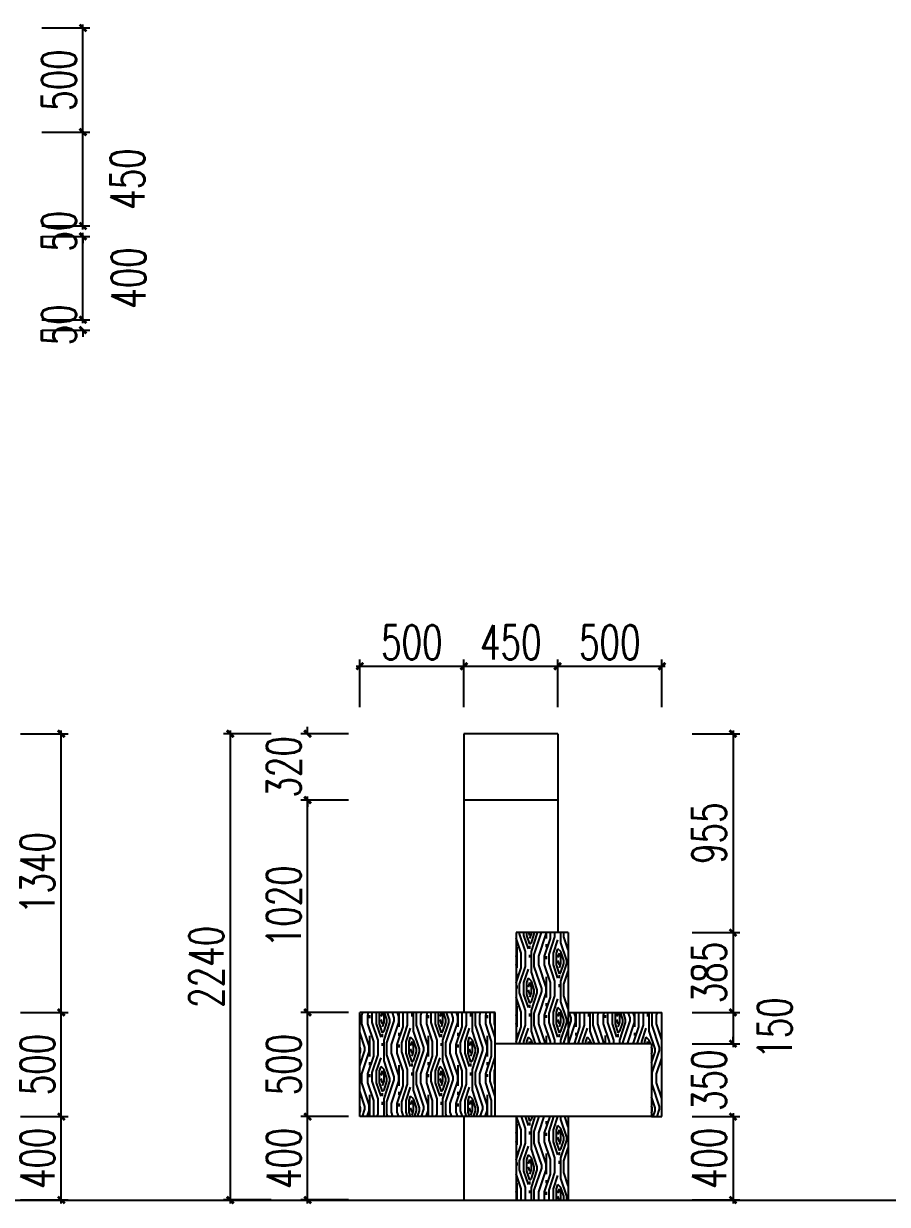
# Model space of a CAD drawing. Header units: millimetres. Extents: x 5625199 to 7433318, y -3316392 to -2552493.
# Drawn here: x 5952456 to 5956601, y -2699749 to -2694082 of the extents above; entities that cross this region are included whole.
import ezdxf

# ---------------------------------------------------------------- set-up
doc = ezdxf.new("R2010")
doc.units = ezdxf.units.MM
doc.header["$PDMODE"] = 35
doc.header["$PDSIZE"] = -10
doc.layers.add('155', color=155, linetype='Continuous')
doc.styles.add('标注-尺寸', font='simplex.shx', dxfattribs={"width": 0.7})
doc.dimstyles.new('MS55', dxfattribs={"dimscale": 0, "dimtxt": 5, "dimasz": 1, "dimexe": 1, "dimexo": 0.8, "dimgap": 1, "dimtad": 1, "dimdec": 0, "dimrnd": 5, "dimdsep": 46, "dimtxsty": '标注-尺寸', "dimblk": 'ARCHTICK', "dimcen": 0, "dimdle": 0.5, "dimclrd": 256, "dimclre": 256, "dimclrt": 50, "dimadec": 0, "dimazin": 0, "dimtfac": 1, "dimtdec": 0, "dimtix": 1, "dimtofl": 0, "dimtmove": 2, "dimatfit": 3, "dimldrblk": 'jt2', "dimfxl": 6, "dimfxlon": 1, "dimtvp": 1, "dimtolj": 1, "dimtzin": 0, "dimarcsym": 0})

# ---------------------------------------------------------------- blocks, each defined once
blk = doc.blocks.new('_ArchTick')
at = {"color": 0, "linetype": 'ByBlock', "const_width": 0.4}
blk.add_lwpolyline([(-0.5, -0.5), (0.5, 0.5)], dxfattribs=at)
blk = doc.blocks.new('*D937')
at = {"layer": '155', "lineweight": -2, "ltscale": 500, "transparency": 16777216}
for p, q in [((5952440.5, -2699328), (5952669.8, -2699328)), ((5952637.1, -2699744.4), (5952637.1, -2699311.7)), ((5952440.5, -2699728), (5952669.8, -2699728))]:
    blk.add_line(p, q, dxfattribs=at)
at = {"layer": 'Defpoints', "color": 0, "transparency": 16777216}
for p in [(5951852.1, -2699328), (5952637.1, -2699328), (5951852.1, -2699728)]:
    blk.add_point(p, dxfattribs=at)
at = {"layer": '155', "linetype": 'ByBlock', "lineweight": -2, "transparency": 16777216, "xscale": 32.76841990261787, "yscale": 32.76841990261787, "zscale": 32.76841990261787}
for p, rotation in [((5952637.1, -2699328), 90), ((5952637.1, -2699728), 270)]:
    blk.add_blockref('_ArchTick', p, dxfattribs=dict(at, rotation=rotation))
at = {"layer": '155', "color": 50, "ltscale": 500, "transparency": 16777216, "insert": (5952522.4, -2699528), "char_height": 163.84, "attachment_point": 5, "rotation": 90, "style": '标注-尺寸'}
blk.add_mtext('\\A1;400', dxfattribs=at)
blk = doc.blocks.new('jt2')
at = {"ltscale": 0.1}
blk.add_line((0, 0), (-1, 0), dxfattribs=at)
at = {"color": 6, "ltscale": 0.1}
blk.add_lwpolyline([(-1.22, 1.26), (-0.72, 1.5), (0.02, 0), (-0.72, -1.5), (-1.22, -1.26), (0, 0), (-1.22, 1.26)], dxfattribs=at)
blk = doc.blocks.new('*D938')
at = {"layer": '155', "lineweight": -2, "ltscale": 500, "transparency": 16777216}
for p, q in [((5952440.5, -2698828), (5952669.8, -2698828)), ((5952637.1, -2699344.4), (5952637.1, -2698811.7)), ((5952440.5, -2699328), (5952669.8, -2699328))]:
    blk.add_line(p, q, dxfattribs=at)
at = {"layer": 'Defpoints', "color": 0, "transparency": 16777216}
for p in [(5952045.9, -2698828), (5952637.1, -2698828), (5951852.1, -2699328)]:
    blk.add_point(p, dxfattribs=at)
at = {"layer": '155', "linetype": 'ByBlock', "lineweight": -2, "transparency": 16777216, "xscale": 32.76841990261787, "yscale": 32.76841990261787, "zscale": 32.76841990261787}
for p, rotation in [((5952637.1, -2698828), 90), ((5952637.1, -2699328), 270)]:
    blk.add_blockref('_ArchTick', p, dxfattribs=dict(at, rotation=rotation))
at = {"layer": '155', "color": 50, "ltscale": 500, "transparency": 16777216, "insert": (5952522.4, -2699078), "char_height": 163.84, "attachment_point": 5, "rotation": 90, "style": '标注-尺寸'}
blk.add_mtext('\\A1;500', dxfattribs=at)
blk = doc.blocks.new('*D939')
at = {"layer": '155', "lineweight": -2, "ltscale": 500, "transparency": 16777216}
for p, q in [((5952637.1, -2698844.4), (5952637.1, -2697474)), ((5952440.5, -2697490.3), (5952669.8, -2697490.3)), ((5952440.5, -2698828), (5952669.8, -2698828))]:
    blk.add_line(p, q, dxfattribs=at)
at = {"layer": 'Defpoints', "color": 0, "transparency": 16777216}
for p in [(5949614.4, -2697490.3), (5952637.1, -2697490.3), (5952045.9, -2698828)]:
    blk.add_point(p, dxfattribs=at)
at = {"layer": '155', "linetype": 'ByBlock', "lineweight": -2, "transparency": 16777216, "xscale": 32.76841990261787, "yscale": 32.76841990261787, "zscale": 32.76841990261787}
for p, rotation in [((5952637.1, -2697490.3), 90), ((5952637.1, -2698828), 270)]:
    blk.add_blockref('_ArchTick', p, dxfattribs=dict(at, rotation=rotation))
at = {"layer": '155', "color": 50, "ltscale": 500, "transparency": 16777216, "insert": (5952522.4, -2698159.2), "char_height": 163.84, "attachment_point": 5, "rotation": 90, "style": '标注-尺寸'}
blk.add_mtext('\\A1;1340', dxfattribs=at)
blk = doc.blocks.new('*D959')
at = {"layer": '155', "lineweight": -2, "ltscale": 500, "transparency": 16777216}
for p, q in [((5952740.9, -2695503.1), (5952740.9, -2695470.3)), ((5952544.3, -2695503.1), (5952773.7, -2695503.1)), ((5952544.3, -2695553.1), (5952773.7, -2695553.1)), ((5952740.9, -2695553.1), (5952740.9, -2695585.9))]:
    blk.add_line(p, q, dxfattribs=at)
at = {"layer": 'Defpoints', "color": 0, "transparency": 16777216}
for p in [(5950830.4, -2695503.1), (5950830.4, -2695553.1), (5952740.9, -2695503.1)]:
    blk.add_point(p, dxfattribs=at)
at = {"layer": '155', "linetype": 'ByBlock', "lineweight": -2, "transparency": 16777216, "xscale": 32.76841990261786, "yscale": 32.76841990261786, "zscale": 32.76841990261786}
for p, rotation in [((5952740.9, -2695503.1), 270), ((5952740.9, -2695553.1), 90)]:
    blk.add_blockref('_ArchTick', p, dxfattribs=dict(at, rotation=rotation))
at = {"layer": '155', "color": 50, "ltscale": 500, "transparency": 16777216, "insert": (5952626.2, -2695528.1), "char_height": 163.84, "attachment_point": 5, "rotation": 90, "style": '标注-尺寸'}
blk.add_mtext('\\A1;50', dxfattribs=at)
blk = doc.blocks.new('*D960')
at = {"layer": '155', "lineweight": -2, "ltscale": 500, "transparency": 16777216}
for p, q in [((5952740.9, -2695519.5), (5952740.9, -2695086.7)), ((5952544.3, -2695103.1), (5952773.7, -2695103.1)), ((5952544.3, -2695503.1), (5952773.7, -2695503.1))]:
    blk.add_line(p, q, dxfattribs=at)
at = {"layer": 'Defpoints', "color": 0, "transparency": 16777216}
for p in [(5950109.4, -2695103.1), (5952740.9, -2695103.1), (5950830.4, -2695503.1)]:
    blk.add_point(p, dxfattribs=at)
at = {"layer": '155', "linetype": 'ByBlock', "lineweight": -2, "transparency": 16777216, "xscale": 32.76841990261786, "yscale": 32.76841990261786, "zscale": 32.76841990261786}
for p, rotation in [((5952740.9, -2695103.1), 90), ((5952740.9, -2695503.1), 270)]:
    blk.add_blockref('_ArchTick', p, dxfattribs=dict(at, rotation=rotation))
at = {"layer": '155', "color": 50, "ltscale": 500, "transparency": 16777216, "insert": (5952959.8, -2695303.1), "char_height": 163.84, "attachment_point": 5, "rotation": 90, "style": '标注-尺寸'}
blk.add_mtext('\\A1;400', dxfattribs=at)
blk = doc.blocks.new('*D961')
at = {"layer": '155', "lineweight": -2, "ltscale": 500, "transparency": 16777216}
for p, q in [((5952740.9, -2695053.1), (5952740.9, -2695020.3)), ((5952544.3, -2695053.1), (5952773.7, -2695053.1)), ((5952544.3, -2695103.1), (5952773.7, -2695103.1)), ((5952740.9, -2695103.1), (5952740.9, -2695135.9))]:
    blk.add_line(p, q, dxfattribs=at)
at = {"layer": 'Defpoints', "color": 0, "transparency": 16777216}
for p in [(5950124.2, -2695053.1), (5952740.9, -2695053.1), (5950109.4, -2695103.1)]:
    blk.add_point(p, dxfattribs=at)
at = {"layer": '155', "linetype": 'ByBlock', "lineweight": -2, "transparency": 16777216, "xscale": 32.76841990261786, "yscale": 32.76841990261786, "zscale": 32.76841990261786}
for p, rotation in [((5952740.9, -2695053.1), 270), ((5952740.9, -2695103.1), 90)]:
    blk.add_blockref('_ArchTick', p, dxfattribs=dict(at, rotation=rotation))
at = {"layer": '155', "color": 50, "ltscale": 500, "transparency": 16777216, "insert": (5952626.2, -2695078.1), "char_height": 163.84, "attachment_point": 5, "rotation": 90, "style": '标注-尺寸'}
blk.add_mtext('\\A1;50', dxfattribs=at)
blk = doc.blocks.new('*D962')
at = {"layer": '155', "lineweight": -2, "ltscale": 500, "transparency": 16777216}
for p, q in [((5952740.9, -2695069.5), (5952740.9, -2694586.7)), ((5952544.3, -2694603.1), (5952773.7, -2694603.1)), ((5952544.3, -2695053.1), (5952773.7, -2695053.1))]:
    blk.add_line(p, q, dxfattribs=at)
at = {"layer": 'Defpoints', "color": 0, "transparency": 16777216}
for p in [(5950331.8, -2694603.1), (5952740.9, -2694603.1), (5950124.2, -2695053.1)]:
    blk.add_point(p, dxfattribs=at)
at = {"layer": '155', "linetype": 'ByBlock', "lineweight": -2, "transparency": 16777216, "xscale": 32.76841990261786, "yscale": 32.76841990261786, "zscale": 32.76841990261786}
for p, rotation in [((5952740.9, -2694603.1), 90), ((5952740.9, -2695053.1), 270)]:
    blk.add_blockref('_ArchTick', p, dxfattribs=dict(at, rotation=rotation))
at = {"layer": '155', "color": 50, "ltscale": 500, "transparency": 16777216, "insert": (5952954.9, -2694828.1), "char_height": 163.84, "attachment_point": 5, "rotation": 90, "style": '标注-尺寸'}
blk.add_mtext('\\A1;450', dxfattribs=at)
blk = doc.blocks.new('*D963')
at = {"layer": '155', "lineweight": -2, "ltscale": 500, "transparency": 16777216}
for p, q in [((5952544.3, -2694103.1), (5952773.7, -2694103.1)), ((5952740.9, -2694619.5), (5952740.9, -2694086.7)), ((5952544.3, -2694603.1), (5952773.7, -2694603.1))]:
    blk.add_line(p, q, dxfattribs=at)
at = {"layer": 'Defpoints', "color": 0, "transparency": 16777216}
for p in [(5950331.8, -2694103.1), (5952740.9, -2694103.1), (5950331.8, -2694603.1)]:
    blk.add_point(p, dxfattribs=at)
at = {"layer": '155', "linetype": 'ByBlock', "lineweight": -2, "transparency": 16777216, "xscale": 32.76841990261786, "yscale": 32.76841990261786, "zscale": 32.76841990261786}
for p, rotation in [((5952740.9, -2694103.1), 90), ((5952740.9, -2694603.1), 270)]:
    blk.add_blockref('_ArchTick', p, dxfattribs=dict(at, rotation=rotation))
at = {"layer": '155', "color": 50, "ltscale": 500, "transparency": 16777216, "insert": (5952626.2, -2694353.1), "char_height": 163.84, "attachment_point": 5, "rotation": 90, "style": '标注-尺寸'}
blk.add_mtext('\\A1;500', dxfattribs=at)
blk = doc.blocks.new('*D969')
at = {"layer": '155', "lineweight": -2, "ltscale": 500, "transparency": 16777216}
for p, q in [((5954015.8, -2699328), (5953786.4, -2699328)), ((5953819.2, -2699744.4), (5953819.2, -2699311.7)), ((5954015.8, -2699728), (5953786.4, -2699728))]:
    blk.add_line(p, q, dxfattribs=at)
at = {"layer": 'Defpoints', "color": 0, "transparency": 16777216}
for p in [(5953819.2, -2699328), (5954174.9, -2699328), (5954174.9, -2699728)]:
    blk.add_point(p, dxfattribs=at)
at = {"layer": '155', "linetype": 'ByBlock', "lineweight": -2, "transparency": 16777216, "xscale": 32.7684199026179, "yscale": 32.7684199026179, "zscale": 32.7684199026179}
for p, rotation in [((5953819.2, -2699328), 90), ((5953819.2, -2699728), 270)]:
    blk.add_blockref('_ArchTick', p, dxfattribs=dict(at, rotation=rotation))
at = {"layer": '155', "color": 50, "ltscale": 500, "transparency": 16777216, "insert": (5953704.5, -2699528), "char_height": 163.84, "attachment_point": 5, "rotation": 90, "style": '标注-尺寸'}
blk.add_mtext('\\A1;400', dxfattribs=at)
blk = doc.blocks.new('*D970')
at = {"layer": '155', "lineweight": -2, "ltscale": 500, "transparency": 16777216}
for p, q in [((5954015.8, -2698828), (5953786.4, -2698828)), ((5953819.2, -2699344.4), (5953819.2, -2698811.7)), ((5954015.8, -2699328), (5953786.4, -2699328))]:
    blk.add_line(p, q, dxfattribs=at)
at = {"layer": 'Defpoints', "color": 0, "transparency": 16777216}
for p in [(5953819.2, -2698828), (5954285.9, -2698828), (5954174.9, -2699328)]:
    blk.add_point(p, dxfattribs=at)
at = {"layer": '155', "linetype": 'ByBlock', "lineweight": -2, "transparency": 16777216, "xscale": 32.7684199026179, "yscale": 32.7684199026179, "zscale": 32.7684199026179}
for p, rotation in [((5953819.2, -2698828), 90), ((5953819.2, -2699328), 270)]:
    blk.add_blockref('_ArchTick', p, dxfattribs=dict(at, rotation=rotation))
at = {"layer": '155', "color": 50, "ltscale": 500, "transparency": 16777216, "insert": (5953704.5, -2699078), "char_height": 163.84, "attachment_point": 5, "rotation": 90, "style": '标注-尺寸'}
blk.add_mtext('\\A1;500', dxfattribs=at)
blk = doc.blocks.new('*D971')
at = {"layer": '155', "lineweight": -2, "ltscale": 500, "transparency": 16777216}
for p, q in [((5954015.8, -2697808.5), (5953786.4, -2697808.5)), ((5953819.2, -2698844.4), (5953819.2, -2697792.2)), ((5954015.8, -2698828), (5953786.4, -2698828))]:
    blk.add_line(p, q, dxfattribs=at)
at = {"layer": 'Defpoints', "color": 0, "transparency": 16777216}
for p in [(5953819.2, -2697808.5), (5954569.2, -2697808.5), (5954285.9, -2698828)]:
    blk.add_point(p, dxfattribs=at)
at = {"layer": '155', "linetype": 'ByBlock', "lineweight": -2, "transparency": 16777216, "xscale": 32.7684199026179, "yscale": 32.7684199026179, "zscale": 32.7684199026179}
for p, rotation in [((5953819.2, -2697808.5), 90), ((5953819.2, -2698828), 270)]:
    blk.add_blockref('_ArchTick', p, dxfattribs=dict(at, rotation=rotation))
at = {"layer": '155', "color": 50, "ltscale": 500, "transparency": 16777216, "insert": (5953704.5, -2698318.3), "char_height": 163.84, "attachment_point": 5, "rotation": 90, "style": '标注-尺寸'}
blk.add_mtext('\\A1;1020', dxfattribs=at)
blk = doc.blocks.new('*D972')
at = {"layer": '155', "lineweight": -2, "ltscale": 500, "transparency": 16777216}
for p, q in [((5953819.2, -2697490.3), (5953819.2, -2697457.6)), ((5954015.8, -2697490.3), (5953786.4, -2697490.3)), ((5954015.8, -2697808.5), (5953786.4, -2697808.5)), ((5953819.2, -2697808.5), (5953819.2, -2697841.3))]:
    blk.add_line(p, q, dxfattribs=at)
at = {"layer": 'Defpoints', "color": 0, "transparency": 16777216}
for p in [(5953819.2, -2697490.3), (5954569.2, -2697490.3), (5954569.2, -2697808.5)]:
    blk.add_point(p, dxfattribs=at)
at = {"layer": '155', "linetype": 'ByBlock', "lineweight": -2, "transparency": 16777216, "xscale": 32.7684199026179, "yscale": 32.7684199026179, "zscale": 32.7684199026179}
for p, rotation in [((5953819.2, -2697490.3), 270), ((5953819.2, -2697808.5), 90)]:
    blk.add_blockref('_ArchTick', p, dxfattribs=dict(at, rotation=rotation))
at = {"layer": '155', "color": 50, "ltscale": 500, "transparency": 16777216, "insert": (5953704.5, -2697649.4), "char_height": 163.84, "attachment_point": 5, "rotation": 90, "style": '标注-尺寸'}
blk.add_mtext('\\A1;320', dxfattribs=at)
blk = doc.blocks.new('*D973')
at = {"layer": '155', "lineweight": -2, "ltscale": 500, "transparency": 16777216}
for p, q in [((5953447.8, -2697474), (5953447.8, -2699744.4)), ((5953644.4, -2697490.3), (5953415.1, -2697490.3)), ((5953644.4, -2699728), (5953415.1, -2699728))]:
    blk.add_line(p, q, dxfattribs=at)
at = {"layer": 'Defpoints', "color": 0, "transparency": 16777216}
for p in [(5954569.2, -2697490.3), (5953447.8, -2699728), (5954317.5, -2699728)]:
    blk.add_point(p, dxfattribs=at)
at = {"layer": '155', "linetype": 'ByBlock', "lineweight": -2, "transparency": 16777216, "xscale": 32.7684199026179, "yscale": 32.7684199026179, "zscale": 32.7684199026179}
for p, rotation in [((5953447.8, -2697490.3), 90), ((5953447.8, -2699728), 270)]:
    blk.add_blockref('_ArchTick', p, dxfattribs=dict(at, rotation=rotation))
at = {"layer": '155', "color": 50, "ltscale": 500, "transparency": 16777216, "insert": (5953333.1, -2698609.2), "char_height": 163.84, "attachment_point": 5, "rotation": 90, "style": '标注-尺寸'}
blk.add_mtext('\\A1;2240', dxfattribs=at)
blk = doc.blocks.new('*D974')
at = {"layer": '155', "lineweight": -2, "ltscale": 500, "transparency": 16777216}
for p, q in [((5954069.2, -2697362.8), (5954069.2, -2697133.4)), ((5954569.2, -2697362.8), (5954569.2, -2697133.4)), ((5954052.8, -2697166.2), (5954585.6, -2697166.2))]:
    blk.add_line(p, q, dxfattribs=at)
at = {"layer": 'Defpoints', "color": 0, "transparency": 16777216}
for p in [(5954569.2, -2697166.2), (5954069.2, -2698828), (5954569.2, -2698828)]:
    blk.add_point(p, dxfattribs=at)
at = {"layer": '155', "linetype": 'ByBlock', "lineweight": -2, "transparency": 16777216, "xscale": 32.7684199026179, "yscale": 32.7684199026179, "zscale": 32.7684199026179, "rotation": 180}
blk.add_blockref('_ArchTick', (5954069.2, -2697166.2), dxfattribs=at)
at = {"layer": '155', "linetype": 'ByBlock', "lineweight": -2, "transparency": 16777216, "xscale": 32.7684199026179, "yscale": 32.7684199026179, "zscale": 32.7684199026179}
blk.add_blockref('_ArchTick', (5954569.2, -2697166.2), dxfattribs=at)
at = {"layer": '155', "color": 50, "ltscale": 500, "transparency": 16777216, "insert": (5954319.2, -2697051.5), "char_height": 163.84, "attachment_point": 5, "style": '标注-尺寸'}
blk.add_mtext('\\A1;500', dxfattribs=at)
blk = doc.blocks.new('*D975')
at = {"layer": '155', "lineweight": -2, "ltscale": 500, "transparency": 16777216}
for p, q in [((5954569.2, -2697362.8), (5954569.2, -2697133.4)), ((5955019.2, -2697362.8), (5955019.2, -2697133.4)), ((5954552.8, -2697166.2), (5955035.6, -2697166.2))]:
    blk.add_line(p, q, dxfattribs=at)
at = {"layer": 'Defpoints', "color": 0, "transparency": 16777216}
for p in [(5955019.2, -2697166.2), (5955019.2, -2697490.3), (5954569.2, -2698828)]:
    blk.add_point(p, dxfattribs=at)
at = {"layer": '155', "linetype": 'ByBlock', "lineweight": -2, "transparency": 16777216, "xscale": 32.7684199026179, "yscale": 32.7684199026179, "zscale": 32.7684199026179, "rotation": 180}
blk.add_blockref('_ArchTick', (5954569.2, -2697166.2), dxfattribs=at)
at = {"layer": '155', "linetype": 'ByBlock', "lineweight": -2, "transparency": 16777216, "xscale": 32.7684199026179, "yscale": 32.7684199026179, "zscale": 32.7684199026179}
blk.add_blockref('_ArchTick', (5955019.2, -2697166.2), dxfattribs=at)
at = {"layer": '155', "color": 50, "ltscale": 500, "transparency": 16777216, "insert": (5954794.2, -2697051.5), "char_height": 163.84, "attachment_point": 5, "style": '标注-尺寸'}
blk.add_mtext('\\A1;450', dxfattribs=at)
blk = doc.blocks.new('*D976')
at = {"layer": '155', "lineweight": -2, "ltscale": 500, "transparency": 16777216}
for p, q in [((5955019.2, -2697362.8), (5955019.2, -2697133.4)), ((5955519.2, -2697362.8), (5955519.2, -2697133.4)), ((5955002.8, -2697166.2), (5955535.6, -2697166.2))]:
    blk.add_line(p, q, dxfattribs=at)
at = {"layer": 'Defpoints', "color": 0, "transparency": 16777216}
for p in [(5955519.2, -2697166.2), (5955019.2, -2697490.3), (5955519.2, -2698828)]:
    blk.add_point(p, dxfattribs=at)
at = {"layer": '155', "linetype": 'ByBlock', "lineweight": -2, "transparency": 16777216, "xscale": 32.7684199026179, "yscale": 32.7684199026179, "zscale": 32.7684199026179, "rotation": 180}
blk.add_blockref('_ArchTick', (5955019.2, -2697166.2), dxfattribs=at)
at = {"layer": '155', "linetype": 'ByBlock', "lineweight": -2, "transparency": 16777216, "xscale": 32.7684199026179, "yscale": 32.7684199026179, "zscale": 32.7684199026179}
blk.add_blockref('_ArchTick', (5955519.2, -2697166.2), dxfattribs=at)
at = {"layer": '155', "color": 50, "ltscale": 500, "transparency": 16777216, "insert": (5955269.2, -2697051.5), "char_height": 163.84, "attachment_point": 5, "style": '标注-尺寸'}
blk.add_mtext('\\A1;500', dxfattribs=at)
blk = doc.blocks.new('*D977')
at = {"layer": '155', "lineweight": -2, "ltscale": 500, "transparency": 16777216}
for p, q in [((5955860.5, -2697474), (5955860.5, -2698461.3)), ((5955663.9, -2697490.3), (5955893.3, -2697490.3)), ((5955663.9, -2698444.9), (5955893.3, -2698444.9))]:
    blk.add_line(p, q, dxfattribs=at)
at = {"layer": 'Defpoints', "color": 0, "transparency": 16777216}
for p in [(5955019.2, -2697490.3), (5955069.2, -2698444.9), (5955860.5, -2698444.9)]:
    blk.add_point(p, dxfattribs=at)
at = {"layer": '155', "linetype": 'ByBlock', "lineweight": -2, "transparency": 16777216, "xscale": 32.7684199026179, "yscale": 32.7684199026179, "zscale": 32.7684199026179}
for p, rotation in [((5955860.5, -2697490.3), 90), ((5955860.5, -2698444.9), 270)]:
    blk.add_blockref('_ArchTick', p, dxfattribs=dict(at, rotation=rotation))
at = {"layer": '155', "color": 50, "ltscale": 500, "transparency": 16777216, "insert": (5955745.8, -2697967.6), "char_height": 163.84, "attachment_point": 5, "rotation": 90, "style": '标注-尺寸'}
blk.add_mtext('\\A1;955', dxfattribs=at)
blk = doc.blocks.new('*D978')
at = {"layer": '155', "lineweight": -2, "ltscale": 500, "transparency": 16777216}
for p, q in [((5955860.5, -2698428.5), (5955860.5, -2698844.4)), ((5955663.9, -2698444.9), (5955893.3, -2698444.9)), ((5955663.9, -2698828), (5955893.3, -2698828))]:
    blk.add_line(p, q, dxfattribs=at)
at = {"layer": 'Defpoints', "color": 0, "transparency": 16777216}
for p in [(5955069.2, -2698444.9), (5955294.2, -2698828), (5955860.5, -2698828)]:
    blk.add_point(p, dxfattribs=at)
at = {"layer": '155', "linetype": 'ByBlock', "lineweight": -2, "transparency": 16777216, "xscale": 32.7684199026179, "yscale": 32.7684199026179, "zscale": 32.7684199026179}
for p, rotation in [((5955860.5, -2698444.9), 90), ((5955860.5, -2698828), 270)]:
    blk.add_blockref('_ArchTick', p, dxfattribs=dict(at, rotation=rotation))
at = {"layer": '155', "color": 50, "ltscale": 500, "transparency": 16777216, "insert": (5955745.8, -2698636.5), "char_height": 163.84, "attachment_point": 5, "rotation": 90, "style": '标注-尺寸'}
blk.add_mtext('\\A1;385', dxfattribs=at)
blk = doc.blocks.new('*D979')
at = {"layer": '155', "lineweight": -2, "ltscale": 500, "transparency": 16777216}
for p, q in [((5955663.9, -2698828), (5955893.3, -2698828)), ((5955860.5, -2698811.7), (5955860.5, -2698994.4)), ((5955663.9, -2698978), (5955893.3, -2698978))]:
    blk.add_line(p, q, dxfattribs=at)
at = {"layer": 'Defpoints', "color": 0, "transparency": 16777216}
for p in [(5955294.2, -2698828), (5955294.2, -2698978), (5955860.5, -2698978)]:
    blk.add_point(p, dxfattribs=at)
at = {"layer": '155', "linetype": 'ByBlock', "lineweight": -2, "transparency": 16777216, "xscale": 32.7684199026179, "yscale": 32.7684199026179, "zscale": 32.7684199026179}
for p, rotation in [((5955860.5, -2698828), 90), ((5955860.5, -2698978), 270)]:
    blk.add_blockref('_ArchTick', p, dxfattribs=dict(at, rotation=rotation))
at = {"layer": '155', "color": 50, "ltscale": 500, "transparency": 16777216, "insert": (5956060.8, -2698903), "char_height": 163.84, "attachment_point": 5, "rotation": 90, "style": '标注-尺寸'}
blk.add_mtext('\\A1;150', dxfattribs=at)
blk = doc.blocks.new('*D980')
at = {"layer": '155', "lineweight": -2, "ltscale": 500, "transparency": 16777216}
for p, q in [((5955860.5, -2698978), (5955860.5, -2698945.3)), ((5955663.9, -2698978), (5955893.3, -2698978)), ((5955663.9, -2699328), (5955893.3, -2699328)), ((5955860.5, -2699328), (5955860.5, -2699360.8))]:
    blk.add_line(p, q, dxfattribs=at)
at = {"layer": 'Defpoints', "color": 0, "transparency": 16777216}
for p in [(5955294.2, -2698978), (5955235.1, -2699328), (5955860.5, -2699328)]:
    blk.add_point(p, dxfattribs=at)
at = {"layer": '155', "linetype": 'ByBlock', "lineweight": -2, "transparency": 16777216, "xscale": 32.7684199026179, "yscale": 32.7684199026179, "zscale": 32.7684199026179}
for p, rotation in [((5955860.5, -2698978), 270), ((5955860.5, -2699328), 90)]:
    blk.add_blockref('_ArchTick', p, dxfattribs=dict(at, rotation=rotation))
at = {"layer": '155', "color": 50, "ltscale": 500, "transparency": 16777216, "insert": (5955745.8, -2699153), "char_height": 163.84, "attachment_point": 5, "rotation": 90, "style": '标注-尺寸'}
blk.add_mtext('\\A1;350', dxfattribs=at)
blk = doc.blocks.new('*D981')
at = {"layer": '155', "lineweight": -2, "ltscale": 500, "transparency": 16777216}
for p, q in [((5955663.9, -2699328), (5955893.3, -2699328)), ((5955860.5, -2699311.7), (5955860.5, -2699744.4)), ((5955663.9, -2699728), (5955893.3, -2699728))]:
    blk.add_line(p, q, dxfattribs=at)
at = {"layer": 'Defpoints', "color": 0, "transparency": 16777216}
for p in [(5955235.1, -2699328), (5955235.1, -2699728), (5955860.5, -2699728)]:
    blk.add_point(p, dxfattribs=at)
at = {"layer": '155', "linetype": 'ByBlock', "lineweight": -2, "transparency": 16777216, "xscale": 32.7684199026179, "yscale": 32.7684199026179, "zscale": 32.7684199026179}
for p, rotation in [((5955860.5, -2699328), 90), ((5955860.5, -2699728), 270)]:
    blk.add_blockref('_ArchTick', p, dxfattribs=dict(at, rotation=rotation))
at = {"layer": '155', "color": 50, "ltscale": 500, "transparency": 16777216, "insert": (5955745.8, -2699528), "char_height": 163.84, "attachment_point": 5, "rotation": 90, "style": '标注-尺寸'}
blk.add_mtext('\\A1;400', dxfattribs=at)

msp = doc.modelspace()

# ---------------------------------------------------------------- hatches: boundary and pattern name
at = {"layer": '155', "ltscale": 500}
h = msp.add_hatch(dxfattribs=at)
h.set_pattern_fill('木纹03', color=250, scale=100, angle=45)
h.set_pattern_definition([(45, (273424.04, -417374.4), (4e-14, 282.8427125), [10, -190]), (135, (273431.1, -417268.33), (-282.8427125, 4e-14), [20, -180]), (90, (273416.97, -417310.76), (-141.42, 141.42), [14.14, -42.42, 14.14, -28.28, 99, -85]), (90, (273424.04, -417388.54), (-141.4213562, 141.4213562), [14.142, -28.284, 14.142, -226.2]), (90, (273459.4, -417324.9), (-141.4213562, 141.4213562), [14.142, -268.7007124]), (90, (273480.6, -417317.83), (-141.4213562, 141.4213562), [14.142, -268.7007124]), (90, (273445.25, -417324.9), (-141.4213562, 141.4213562), [14.142, -268.7007124]), (90, (273431.11, -417324.9), (-141.4213562, 141.4213562), [28.284, -254.5587124]), (90, (273360.4, -417183.48), (-141.4213562, 141.4213562), [28.284, -254.5587124]), (90, (273409.9, -417331.97), (-141.4213562, 141.4213562), [56.568, -226.2747124]), (90, (273395.75, -417331.97), (-141.4213562, 141.4213562), [56.568, -226.2747124]), (90, (273445.25, -417197.62), (-141.4213562, 141.4213562), [56.568, -226.2747124]), (90, (273374.54, -417324.9), (-141.4213562, 141.4213562), [42.4264, -240.4163124]), (90, (273325.04, -417331.97), (-141.4213562, 141.4213562), [42.4264, -240.4163124]), (90, (273353.33, -417331.97), (-141.4213562, 141.4213562), [42.4264, -240.4163124]), (90, (273402.82, -417197.62), (-141.4213562, 141.4213562), [70.71068, -212.1320324]), (90, (273381.61, -417204.7), (-141.4213562, 141.4213562), [70.71068, -212.1320324]), (90, (273431.11, -417225.91), (-141.4213562, 141.4213562), [98.994949, -183.847763]), (71.5650512, (273424.04, -417346.12), (141.4213562, 141.4213563), [22.360678, -424.852916]), (71.5650512, (273409.9, -417275.405), (141.4213562, 141.4213563), [22.360678, -424.852916]), (71.5650512, (273416.97, -417296.62), (141.4213562, 141.4213563), [22.360678, -424.852916]), (71.5650512, (273431.11, -417367.33), (141.4213562, 141.4213563), [44.72136, -402.4922354]), (71.5650512, (273395.75, -417275.405), (141.4213562, 141.4213563), [67.082039, -380.131556]), (71.5650512, (273374.54, -417282.48), (141.4213562, 141.4213563), [89.442719, -357.7708764]), (71.5650512, (273353.33, -417289.55), (141.4213562, 141.4213563), [89.442719, -357.7708764]), (71.5650512, (273289.69, -417268.33), (141.4213562, 141.4213563), [89.442719, -357.7708764]), (71.5650512, (273303.83, -417282.48), (141.4213562, 141.4213563), [111.8034, -335.4101954]), (71.5650512, (273325.04, -417289.55), (141.4213562, 141.4213563), [111.8034, -335.4101954]), (108.4349488, (273431.11, -417296.62), (-141.4213562, 141.4213562), [22.360678, -424.852916]), (108.4349488, (273424.04, -417331.97), (-141.4213562, 141.4213562), [22.360678, -424.852916]), (108.4349488, (273424.04, -417374.4), (-141.4213562, 141.4213562), [44.72136, -402.4922354]), (108.4349488, (273445.25, -417310.76), (-141.4213562, 141.4213562), [44.72136, -402.4922354]), (108.4349488, (273416.97, -417395.61), (-141.4213562, 141.4213562), [67.082039, -380.131556]), (108.4349488, (273402.825, -417409.755), (-141.4213562, 141.4213562), [89.442719, -357.7708764]), (108.4349488, (273523.03, -417275.405), (-141.4213562, 141.4213562), [89.442719, -357.7708764]), (108.4349488, (273459.39, -417310.76), (-141.4213562, 141.4213562), [89.442719, -357.7708764]), (108.4349488, (273501.82, -417296.62), (-141.4213562, 141.4213562), [111.8034, -335.4101954]), (108.4349488, (273480.61, -417303.69), (-141.4213562, 141.4213562), [111.8034, -335.4101954])])
h.paths.add_polyline_path([(5954719.23, -2698828.04), (5954569.23, -2698828.04), (5954069.23, -2698828.04), (5954069.23, -2699328.04), (5954569.23, -2699328.04), (5954719.23, -2699328.04), (5954719.23, -2698978.04)])
h.paths.add_polyline_path([(5955519.23, -2699328.04), (5955519.23, -2698828.04), (5955069.23, -2698828.04), (5955069.23, -2698978.04), (5955469.23, -2698978.04), (5955469.23, -2699328.04)])
h.paths.add_polyline_path([(5955069.23, -2698978.04), (5955069.23, -2698828.04), (5955069.23, -2698444.93), (5955019.23, -2698444.93), (5954819.23, -2698444.93), (5954819.23, -2698978.04)])
h.paths.add_polyline_path([(5954819.23, -2699728.04), (5955069.23, -2699728.04), (5955069.23, -2699328.04), (5954819.23, -2699328.04)])

# ---------------------------------------------------------------- linework, layer by layer
for p, q in [((5954569.23, -2697490.34), (5954569.23, -2698828.04)), ((5955019.23, -2697490.34), (5954569.23, -2697490.34)), ((5955019.23, -2697490.34), (5955019.23, -2698444.93)), ((5955019.23, -2697808.54), (5954569.23, -2697808.54)), ((5954819.23, -2698444.93), (5954819.23, -2698978.04)), ((5955069.23, -2698444.93), (5954819.23, -2698444.93)), ((5955069.23, -2698444.93), (5955069.23, -2698978.04)), ((5954719.23, -2698828.04), (5954069.23, -2698828.04)), ((5954719.23, -2699328.04), (5954719.23, -2698828.04)), ((5955469.23, -2698978.04), (5954719.23, -2698978.04)), ((5955469.23, -2698978.04), (5955469.23, -2699328.04)), ((5955469.23, -2699328.04), (5954069.23, -2699328.04)), ((5954569.23, -2699328.04), (5954569.23, -2699728.04)), ((5954819.23, -2699328.04), (5954819.23, -2699728.04)), ((5955069.23, -2699328.04), (5955069.23, -2699728.04))]:
    msp.add_line(p, q, dxfattribs=at)
at = {"layer": '155', "color": 250, "ltscale": 500}
msp.add_line((5954069.23, -2699328.04), (5954069.23, -2698828.04), dxfattribs=at)
at = {"layer": '155', "color": 8, "ltscale": 500}
for p, q in [((5955069.23, -2698828.04), (5955519.23, -2698828.04)), ((5955519.23, -2699328.04), (5955519.23, -2698828.04)), ((5955469.23, -2699328.04), (5955519.23, -2699328.04))]:
    msp.add_line(p, q, dxfattribs=at)
at = {"layer": '155', "color": 7, "ltscale": 500}
msp.add_line((5944480.16, -2699728.04), (6007121.47, -2699728.04), dxfattribs=at)

# ---------------------------------------------------------------- dimensions: what is measured, and where the dimension line sits
at = {"layer": '155', "ltscale": 500}
for base, p1, p2, override, picture, middle in [((5952740.9, -2694103.1), (5950331.77, -2694603.1), (5950331.77, -2694103.1), {"dimscale": 32.76842}, '*D963', (5952626.21, -2694353.1)), ((5952740.9, -2695053.1), (5950109.4, -2695103.1), (5950124.18, -2695053.1), {"dimscale": 32.76842}, '*D961', (5952626.21, -2695078.1)), ((5952740.9, -2695503.1), (5950830.42, -2695553.1), (5950830.42, -2695503.1), {"dimscale": 32.76842}, '*D959', (5952626.21, -2695528.1)), ((5952637.07, -2697490.34), (5952045.86, -2698828.04), (5949614.42, -2697490.34), {"dimscale": 32.76842, "dimlfac": -1}, '*D939', (5952522.38, -2698159.19)), ((5953447.83, -2699728.04), (5954569.23, -2697490.34), (5954317.53, -2699728.04), {"dimscale": 32.76842, "dimlfac": -1}, '*D973', (5953333.14, -2698609.19)), ((5953819.16, -2697490.34), (5954569.23, -2697808.54), (5954569.23, -2697490.34), {"dimscale": 32.76842, "dimlfac": -1}, '*D972', (5953704.47, -2697649.44)), ((5955860.52, -2698444.93), (5955019.23, -2697490.34), (5955069.23, -2698444.93), {"dimscale": 32.76842, "dimlfac": -1}, '*D977', (5955745.83, -2697967.64)), ((5953819.1626, -2697808.5373), (5954285.8999, -2698828.0377), (5954569.2333, -2697808.5373), {"dimscale": 32.76842, "dimlfac": -1}, '*D971', (5953704.4732, -2698318.2875)), ((5955860.52, -2698828.04), (5955069.23, -2698444.93), (5955294.23, -2698828.04), {"dimscale": 32.76842, "dimlfac": -1}, '*D978', (5955745.83, -2698636.49)), ((5952637.07, -2698828.04), (5951852.12, -2699328.04), (5952045.86, -2698828.04), {"dimscale": 32.76842, "dimlfac": -1}, '*D938', (5952522.38, -2699078.04)), ((5953819.16, -2698828.04), (5954174.86, -2699328.04), (5954285.9, -2698828.04), {"dimscale": 32.76842, "dimlfac": -1}, '*D970', (5953704.47, -2699078.04)), ((5955860.52, -2699328.04), (5955294.23, -2698978.04), (5955235.12, -2699328.04), {"dimscale": 32.76842, "dimlfac": -1}, '*D980', (5955745.83, -2699153.04)), ((5952637.07, -2699328.04), (5951852.12, -2699728.04), (5951852.12, -2699328.04), {"dimscale": 32.76842, "dimlfac": -1}, '*D937', (5952522.38, -2699528.04)), ((5953819.16, -2699328.04), (5954174.86, -2699728.04), (5954174.86, -2699328.04), {"dimscale": 32.76842, "dimlfac": -1}, '*D969', (5953704.47, -2699528.04)), ((5955860.52, -2699728.04), (5955235.12, -2699328.04), (5955235.12, -2699728.04), {"dimscale": 32.76842, "dimlfac": -1}, '*D981', (5955745.83, -2699528.04))]:
    dim = msp.add_linear_dim(base=base, p1=p1, p2=p2, angle=90, dimstyle='MS55', override=override, dxfattribs=at)
    dim.commit()
    dim.dimension.update_dxf_attribs({"geometry": picture, "text_midpoint": middle})
for base, p1, p2, override, picture, middle in [((5952740.9, -2694603.1), (5950124.18, -2695053.1), (5950331.77, -2694603.1), {"dimscale": 32.76842}, '*D962', (5952954.93, -2694828.1)), ((5952740.9, -2695103.1), (5950830.42, -2695503.1), (5950109.4, -2695103.1), {"dimscale": 32.76842}, '*D960', (5952959.82, -2695303.1)), ((5955860.52, -2698978.04), (5955294.23, -2698828.04), (5955294.23, -2698978.04), {"dimscale": 32.76842, "dimlfac": -1}, '*D979', (5956060.85, -2698903.04))]:
    dim = msp.add_linear_dim(base=base, p1=p1, p2=p2, angle=90, dimstyle='MS55', override=override, dxfattribs=at)
    dim.commit()
    dim.dimension.update_dxf_attribs({"geometry": picture, "text_midpoint": middle, "dimtype": 160})
for base, p1, p2, picture, middle in [((5954569.23, -2697166.21), (5954069.23, -2698828.04), (5954569.23, -2698828.04), '*D974', (5954319.23, -2697051.52)), ((5955019.23, -2697166.21), (5954569.23, -2698828.04), (5955019.23, -2697490.34), '*D975', (5954794.23, -2697051.52)), ((5955519.23, -2697166.21), (5955019.23, -2697490.34), (5955519.23, -2698828.04), '*D976', (5955269.23, -2697051.52))]:
    dim = msp.add_linear_dim(base=base, p1=p1, p2=p2, dimstyle='MS55', override={"dimscale": 32.76842, "dimlfac": -1}, dxfattribs=at)
    dim.commit()
    dim.dimension.update_dxf_attribs({"geometry": picture, "text_midpoint": middle})

doc.saveas('drawing.dxf')
